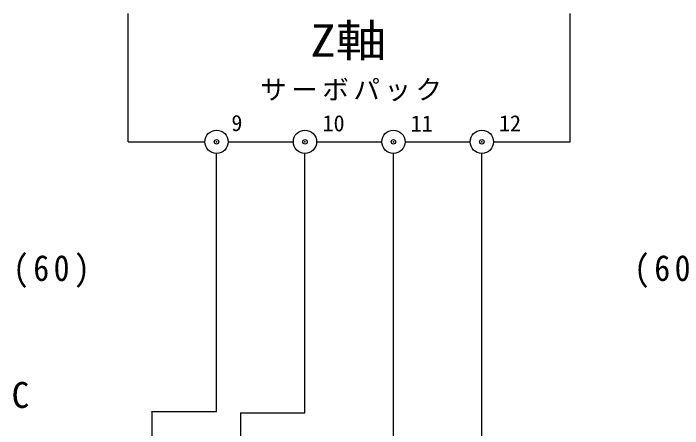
# Model space of a CAD drawing. Units: millimetres on the paper. Extents: x -288 to 1485, y -698 to 177.
# Drawn here: x 525.1 to 600.8, y 84.4 to 131.3 of the extents above; entities that cross this region are included whole.
import ezdxf
from ezdxf.enums import TextEntityAlignment as Align

# ---------------------------------------------------------------- set-up
doc = ezdxf.new("R2010")
doc.units = ezdxf.units.MM
doc.header["$PDMODE"] = 32
doc.header["$PDSIZE"] = 0.5
for name, color, linetype, lineweight in [('0-1_外形1', 3, 'Continuous', 25), ('0-7_極太線外形', 3, 'Continuous', 25), ('0-A_寸法文字', 1, 'Continuous', 9), ('0-F', 3, 'Continuous', 25)]:
    doc.layers.add(name, color=color, linetype=linetype, lineweight=lineweight)
doc.styles.add('ＭＳ ゴシック', font='')
doc.styles.get('ＭＳ ゴシック').set_extended_font_data('MS Gothic')

msp = doc.modelspace()

# ---------------------------------------------------------------- linework, layer by layer
at = {"layer": '0-1_外形1'}
for p, q in [((548.092, 86.282), (548.092, 115.504)), ((558.092, 86.176), (558.092, 115.504)), ((568.092, 82.118), (568.092, 115.504)), ((578.092, 82.118), (578.092, 115.504)), ((550.805, 86.176), (558.092, 86.176))]:
    msp.add_line(p, q, dxfattribs=at)
at = {"layer": '0-7_極太線外形'}
for p, q in [((538.092, 116.818), (538.092, 131.332)), ((588.092, 116.818), (588.092, 131.332)), ((538.092, 116.818), (546.779, 116.818)), ((549.406, 116.818), (556.779, 116.818)), ((559.406, 116.818), (566.779, 116.818)), ((569.406, 116.818), (576.779, 116.818)), ((579.406, 116.818), (588.092, 116.818))]:
    msp.add_line(p, q, dxfattribs=at)
for centre in [(548.092, 116.818), (558.092, 116.818), (568.092, 116.818), (578.092, 116.818)]:
    msp.add_circle(centre, 1.314, dxfattribs=at)
at = {"layer": '0-F'}
for p, q in [((548.092, 86.282), (540.805, 86.282)), ((540.805, 82.118), (540.805, 86.282)), ((550.805, 86.176), (550.805, 82.118))]:
    msp.add_line(p, q, dxfattribs=at)
msp.add_lwpolyline([(540.805, 86.176), (540.805, 86.282), (540.724, 86.282)], dxfattribs=at)
for p in [(548.092, 116.818), (558.092, 116.818), (568.092, 116.818), (578.092, 116.818)]:
    msp.add_point(p, dxfattribs=at)

# ---------------------------------------------------------------- texts
at = {"layer": '0-A_寸法文字', "color": 5, "style": 'ＭＳ ゴシック', "width": 1.15}
msp.add_text('Z軸', height=3.666, dxfattribs=at).set_placement((558.7, 125.339), align=Align.BOTTOM_LEFT)
at = {"layer": '0-A_寸法文字', "color": 4, "style": 'ＭＳ ゴシック'}
for s, p in [('9', (549.771, 117.474)), ('10', (560.08, 117.448)), ('11', (570.046, 117.418)), ('12', (580.029, 117.437))]:
    msp.add_text(s, height=1.833, dxfattribs=at).set_placement(p, align=Align.BOTTOM_LEFT)
at = {"layer": '0-A_寸法文字', "style": 'ＭＳ ゴシック'}
msp.add_text('C', height=2.933, dxfattribs=at).set_placement((524.923, 85.855), align=Align.BOTTOM_LEFT)
at = {"layer": '0-A_寸法文字', "attachment_point": 7, "style": 'ＭＳ ゴシック'}
for s, insert, char_height in [('\\T1.17;サーボパック', (553.042, 121.395), 2.199), ('\\T1.28;\\W0.9;(60)', (525.079, 100.303), 2.933), ('\\T1.28;\\W0.9;(60)', (595.294, 100.303), 2.933)]:
    msp.add_mtext(s, dxfattribs=dict(at, insert=insert, char_height=char_height))

doc.saveas('drawing.dxf')
